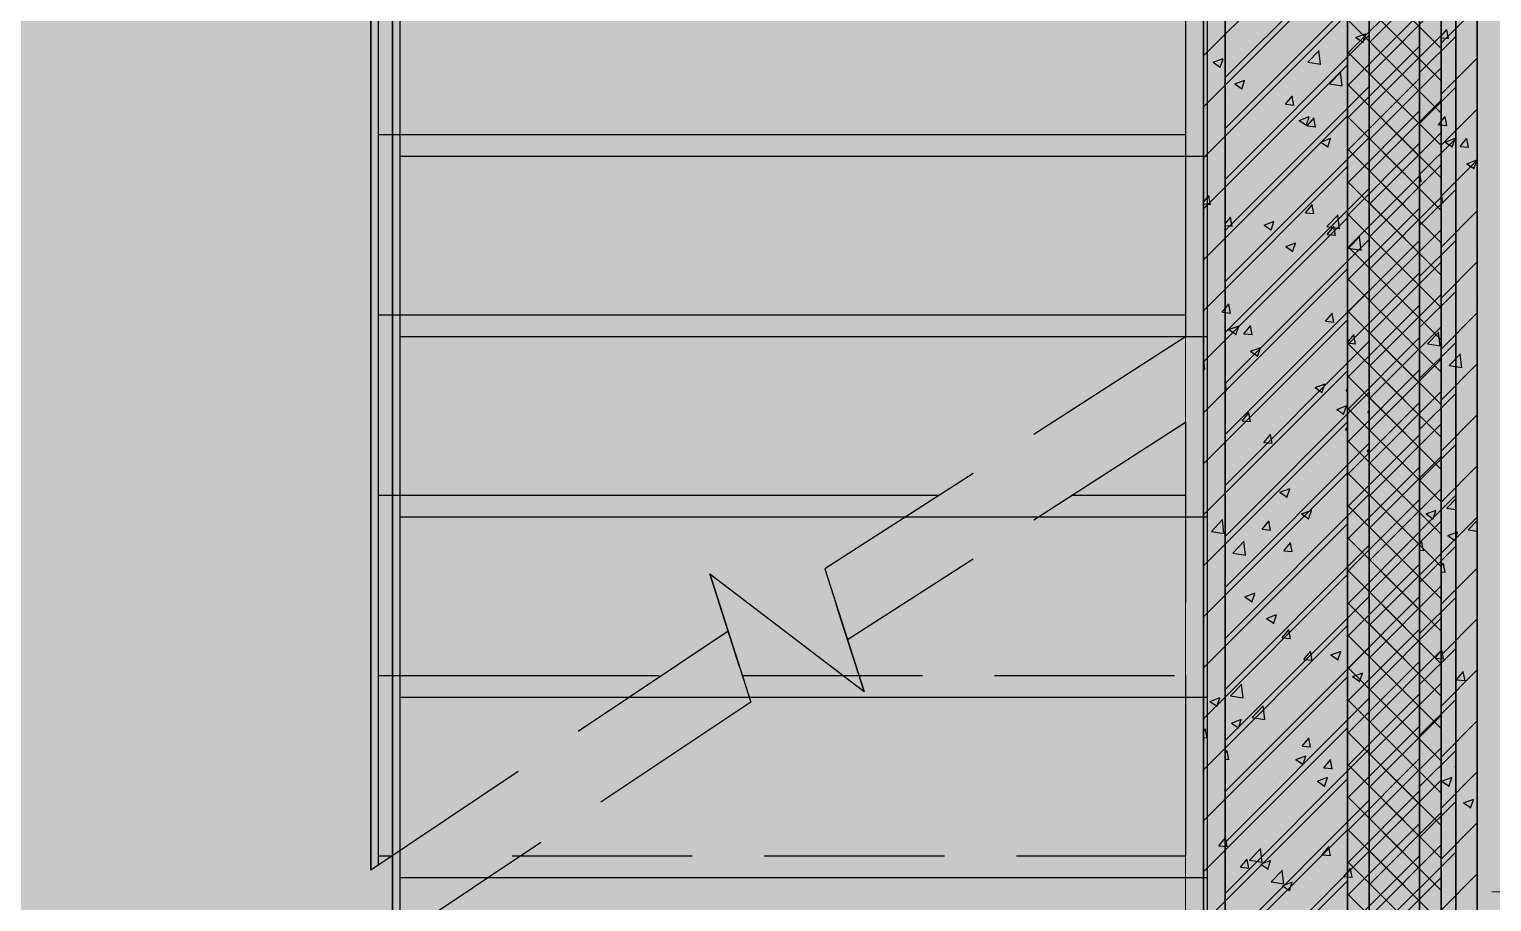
# Model space of a CAD drawing. Header units: inches. Extents: x 143994 to 247866, y 243815 to 272761.
# Drawn here: x 163197 to 165226, y 258902 to 260112 of the extents above; entities that cross this region are included whole.
import ezdxf

# ---------------------------------------------------------------- set-up
doc = ezdxf.new("R2010")
doc.units = ezdxf.units.IN
doc.header["$LTSCALE"] = 1000
doc.header["$MEASUREMENT"] = 0
doc.linetypes.add('DASH', pattern=[0.35, 0.25, -0.1])
doc.layers.get('DEFPOINTS').update_dxf_attribs({"color": 62})
for name, color, linetype in [('0-建筑1F', 127, 'Continuous'), ('0-建筑2F', 127, 'Continuous'), ('PUB_HATCH', 8, 'Continuous'), ('STAIR', 142, 'Continuous')]:
    doc.layers.add(name, color=color, linetype=linetype)
for name, color, linetype, lineweight in [('A-M-Stone', 11, 'Continuous', 15), ('A-Wall', 254, 'Continuous', 35), ('W-保温层', 8, 'Continuous', 13), ('散水线', 8, 'Continuous', 15)]:
    doc.layers.add(name, color=color, linetype=linetype, lineweight=lineweight)

# ---------------------------------------------------------------- blocks, each defined once
blk = doc.blocks.new('144')
at = {"layer": 'A-M-Stone', "color": 127}
blk.add_line((646166.9, -381870.3), (646166.9, -376030.3), dxfattribs=at)
at = {"layer": 'A-Wall', "color": 127}
for p, q in [((646136.9, -381900.3), (646136.9, -376060.3)), ((646086.9, -376110.3), (646086.9, -381950.3)), ((645986.9, -382050.3), (645986.9, -376210.3)), ((645786.9, -376410.3), (645786.9, -382210.3))]:
    blk.add_line(p, q, dxfattribs=at)
at = {"layer": 'PUB_HATCH', "color": 127, "linetype": 'Continuous'}
for p, q in [((645786.9, -380111.3), (645986.9, -379911.3)), ((645786.9, -380182), (645986.9, -379982)), ((645786.9, -380252.7), (645986.9, -380052.7)), ((645837.3, -380083.5), (645837.3, -380083.5)), ((645853.1, -380077.1), (645853.1, -380077.1)), ((645887.4, -380076.9), (645887.4, -380076.9)), ((645965.9, -380077.7), (645965.9, -380077.7)), ((646086.9, -380134.1), (646136.9, -380084.1)), ((645794.5, -380095.5), (645794.5, -380095.5)), ((645901.3, -380100), (645901.3, -380100)), ((645931.8, -380119.8), (645947.4, -380103.6)), ((645949.3, -380122.9), (645947.1, -380103.9)), ((645786.9, -380323.4), (645986.9, -380123.4)), ((645800.4, -380120.1), (645814.4, -380114.7)), ((645800.4, -380120.1), (645810.3, -380126.8)), ((645810, -380127.3), (645814.1, -380115.2)), ((645931.8, -380119.8), (645949.6, -380122.5)), ((645953.3, -380129.6), (645953.3, -380129.6)), ((645850.6, -380143.6), (645850.6, -380143.6)), ((645910.5, -380145.8), (645910.5, -380145.8)), ((645834.8, -380155.8), (645834.8, -380155.8)), ((645893.8, -380165.3), (645893.8, -380165.3)), ((645900.8, -380178.3), (645910.5, -380166.8)), ((645912.5, -380179.9), (645910.2, -380167.3)), ((646086.9, -380204.8), (646136.9, -380154.8)), ((645786.9, -380394.1), (645986.9, -380194.1)), ((645819.3, -380174.8), (645819.3, -380174.8)), ((645900.8, -380178.3), (645912.8, -380179.4)), ((645926.1, -380179.3), (645926.1, -380179.3)), ((646126.4, -380184.7), (646126.4, -380184.7)), ((645848.2, -380210.2), (645848.2, -380210.2)), ((645919.7, -380200.6), (645933.7, -380195.3)), ((645919.7, -380200.6), (645929.7, -380207.4)), ((645929.4, -380207.9), (645933.4, -380195.8)), ((645941.8, -380209.2), (645941.8, -380209.2)), ((645950.9, -380196.1), (645950.9, -380196.1)), ((645984.2, -380208.1), (645984.2, -380208.1)), ((646112.9, -380206.6), (646122.5, -380195.1)), ((646112.9, -380206.6), (646124.9, -380207.7)), ((646124.6, -380208.2), (646122.2, -380195.6)), ((645825.1, -380229.2), (645825.1, -380229.2)), ((645857.9, -380224.7), (645857.9, -380224.7)), ((646086.9, -380275.6), (646136.9, -380225.6)), ((646108.4, -380225.4), (646108.4, -380225.4)), ((646122.4, -380230.7), (646136.4, -380225.3)), ((646122.4, -380230.7), (646132.4, -380237.4)), ((646124.5, -380222.5), (646124.5, -380222.5)), ((646132.1, -380237.9), (646136.1, -380225.8)), ((645786.9, -380464.8), (645986.9, -380264.8)), ((645948.5, -380262.7), (645948.5, -380262.7)), ((646086.9, -380266.3), (646087, -380266.3)), ((646088.9, -380285.7), (646086.9, -380269)), ((646123.8, -380257), (646123.8, -380257)), ((645845.8, -380276.8), (645845.8, -380276.8)), ((645887.1, -380281.5), (645887.1, -380281.5)), ((645931.6, -380287), (645931.6, -380287)), ((645981.7, -380280.4), (645981.7, -380280.4)), ((646086.9, -380285), (646089.2, -380285.3)), ((646136, -380283.1), (646136, -380283.1)), ((645786.9, -380314.1), (645794.8, -380304.7)), ((645796.8, -380317.7), (645794.5, -380305.2)), ((645805.3, -380303.6), (645805.3, -380303.6)), ((645822.5, -380303.9), (645822.5, -380303.9)), ((645901.5, -380299.2), (645901.5, -380299.2)), ((645929.3, -380308.4), (645929.3, -380308.4)), ((646086.9, -380346.3), (646136.9, -380296.3)), ((645786.9, -380316.4), (645797.1, -380317.2)), ((645786.9, -380535.6), (645986.9, -380335.6)), ((645928.6, -380328.8), (645938.2, -380317.3)), ((645928.6, -380328.8), (645940.6, -380329.8)), ((645940.3, -380330.3), (645937.9, -380317.8)), ((645946, -380329.3), (645946, -380329.3)), ((645958.3, -380347.7), (645973.9, -380331.5)), ((645975.8, -380350.8), (645973.6, -380331.8)), ((645843.3, -380343.4), (645843.3, -380343.4)), ((645871.1, -380345.7), (645885.1, -380340.3)), ((645871.1, -380345.7), (645881, -380352.4)), ((645880.7, -380352.9), (645884.8, -380340.8)), ((645958.3, -380347.7), (645976.1, -380350.5)), ((646133.6, -380349.7), (646133.6, -380349.7)), ((645879, -380365.8), (645879, -380365.8)), ((645929.1, -380359.3), (645929.1, -380359.3)), ((646086.9, -380417), (646136.9, -380367)), ((646086.9, -380370.7), (646087.8, -380370.4)), ((646086.9, -380372.5), (646087.5, -380370.9)), ((645847.3, -380383.2), (645847.3, -380383.2)), ((645943.6, -380395.9), (645943.6, -380395.9)), ((645954.1, -380387.7), (645954.1, -380387.7)), ((645786.9, -380606.3), (645986.9, -380406.3)), ((645840.9, -380410), (645840.9, -380410)), ((646094.4, -380404.8), (646094.4, -380404.8)), ((646131.2, -380416.3), (646131.2, -380416.3)), ((645893.2, -380418.5), (645893.2, -380418.5)), ((645952.2, -380428.2), (645952.2, -380428.2)), ((646086.9, -380487.7), (646136.9, -380437.7)), ((646136.4, -380433.8), (646136.4, -380433.8)), ((645812.9, -380466.6), (645822.5, -380455.1)), ((645824.6, -380468.2), (645822.2, -380455.6)), ((645826.4, -380444.7), (645826.4, -380444.7)), ((645876.5, -380438.1), (645876.5, -380438.1)), ((645786.9, -380677), (645986.9, -380477)), ((645812.9, -380466.6), (645824.9, -380467.7)), ((645838.5, -380476.5), (645838.5, -380476.5)), ((645941.2, -380462.5), (645941.2, -380462.5)), ((645941.2, -380462.5), (645941.2, -380462.5)), ((645956.3, -380479.2), (645966, -380467.7)), ((645968, -380480.7), (645965.7, -380468.2)), ((646123.9, -380475.7), (646123.9, -380475.7)), ((645808.4, -380485.4), (645808.4, -380485.4)), ((645822.4, -380490.7), (645836.4, -380485.3)), ((645822.4, -380490.7), (645832.4, -380497.4)), ((645824.5, -380482.5), (645824.5, -380482.5)), ((645832.1, -380497.9), (645836.1, -380485.8)), ((645915.2, -380489.9), (645915.2, -380489.9)), ((645956.3, -380479.2), (645968.3, -380480.2)), ((646097.9, -380510.5), (646113.5, -380494.2)), ((646115.4, -380513.6), (646113.2, -380494.6)), ((646128.7, -380482.8), (646128.7, -380482.8)), ((645823.8, -380517), (645823.8, -380517)), ((645850.6, -380512.3), (645850.6, -380512.3)), ((645899.6, -380507), (645899.6, -380507)), ((645957.3, -380516.8), (645957.3, -380516.8)), ((646086.9, -380558.4), (646136.9, -380508.4)), ((646097.9, -380510.5), (646115.7, -380513.2)), ((645786.9, -380526.3), (645787, -380526.3)), ((645788.9, -380545.7), (645786.9, -380529)), ((645938.7, -380529), (645938.7, -380529)), ((646096.6, -380535.4), (646096.6, -380535.4)), ((645786.9, -380545), (645789.2, -380545.3)), ((645786.9, -380747.7), (645986.9, -380547.7)), ((645836, -380543.1), (645836, -380543.1)), ((645900.9, -380552.5), (645900.9, -380552.5)), ((646115.4, -380545.9), (646115.4, -380545.9)), ((646126.3, -380549.4), (646126.3, -380549.4)), ((645941.8, -380571.2), (645955.8, -380565.9)), ((645941.8, -380571.2), (645951.7, -380577.9)), ((645951.4, -380578.4), (645955.5, -380566.4)), ((645973.3, -380569.3), (645973.3, -380569.3)), ((645984.8, -380575.6), (645986.9, -380573.5)), ((645984.8, -380575.6), (645986.9, -380576)), ((646086.9, -380629.1), (646136.9, -380579.1)), ((645847, -380585.9), (645847, -380585.9)), ((645875.4, -380591.6), (645875.4, -380591.6)), ((645936.3, -380595.6), (645936.3, -380595.6)), ((645982.1, -380596.1), (645982.1, -380596.1)), ((645786.9, -380818.4), (645986.9, -380618.4)), ((645833.6, -380609.7), (645833.6, -380609.7)), ((645840.6, -380617.1), (645850.3, -380605.6)), ((645840.6, -380617.1), (645852.6, -380618.1)), ((645852.3, -380618.6), (645850, -380606.1)), ((646112.9, -380618.2), (646112.9, -380618.2)), ((646123.9, -380616), (646123.9, -380616)), ((645786.9, -380630.7), (645787.8, -380630.4)), ((645786.9, -380632.5), (645787.5, -380630.9)), ((645984.1, -380629.6), (645986.9, -380626.3)), ((645984.1, -380629.6), (645986.9, -380629.9)), ((645920.7, -380648.2), (645920.7, -380648.2)), ((645970.7, -380641.6), (645970.7, -380641.6)), ((646086.9, -380699.8), (646136.9, -380649.8)), ((645794.4, -380664.8), (645794.4, -380664.8)), ((645831.2, -380676.3), (645831.2, -380676.3)), ((645892.7, -380671.8), (645892.7, -380671.8)), ((645933.9, -380662.2), (645933.9, -380662.2)), ((646099.9, -380664.5), (646099.9, -380664.5)), ((645786.9, -380889.1), (645986.9, -380689.1)), ((645836.4, -380693.8), (645836.4, -380693.8)), ((645943.2, -380698.3), (645943.2, -380698.3)), ((646121.4, -380682.6), (646121.4, -380682.6)), ((646136, -380687.1), (646136, -380687.1)), ((645878.6, -380720.6), (645878.6, -380720.6)), ((645893.1, -380716.3), (645907.1, -380710.9)), ((645893.1, -380716.3), (645903.1, -380723)), ((645902.8, -380723.5), (645906.8, -380711.4)), ((645918.1, -380720.5), (645918.1, -380720.5)), ((645940.6, -380715.7), (645940.6, -380715.7)), ((646086.9, -380770.5), (646136.9, -380720.5)), ((645823.9, -380735.7), (645823.9, -380735.7)), ((645868.1, -380727.1), (645868.1, -380727.1)), ((645931.4, -380728.8), (645931.4, -380728.8)), ((645985.4, -380725.1), (645985.4, -380725.1)), ((646095.8, -380746.3), (646109.8, -380740.9)), ((646105.5, -380753.5), (646109.5, -380741.4)), ((646123.4, -380729), (646123.4, -380729)), ((646124.4, -380738.4), (646136.9, -380725.4)), ((646124.4, -380738.4), (646136.9, -380740.3)), ((645786.9, -380959.8), (645986.9, -380759.8)), ((645797.9, -380770.5), (645813.5, -380754.2)), ((645815.4, -380773.6), (645813.2, -380754.6)), ((645828.7, -380742.8), (645828.7, -380742.8)), ((645868.4, -380767.5), (645878, -380756)), ((645880.1, -380769.1), (645877.7, -380756.5)), ((646095.8, -380746.3), (646105.8, -380753)), ((646119, -380749.2), (646119, -380749.2)), ((646124.7, -380743.8), (646124.7, -380743.8)), ((645797.9, -380770.5), (645815.7, -380773.2)), ((645868.4, -380767.5), (645880.4, -380768.6)), ((645796.6, -380795.4), (645796.6, -380795.4)), ((645865.5, -380799.4), (645865.5, -380799.4)), ((645903.4, -380799.9), (645903.4, -380799.9)), ((645929, -380795.3), (645929, -380795.3)), ((645941.3, -380789.4), (645941.3, -380789.4)), ((646086.9, -380788.1), (646090.1, -380784.4)), ((646086.9, -380841.2), (646136.9, -380791.2)), ((646086.9, -380796.4), (646092.4, -380796.9)), ((646092.1, -380797.4), (646089.8, -380784.9)), ((645815.4, -380805.9), (645815.4, -380805.9)), ((645826.3, -380809.4), (645826.3, -380809.4)), ((645900.3, -380805.7), (645900.3, -380805.7)), ((646116.6, -380815.7), (646116.6, -380815.7)), ((645786.9, -381030.5), (645986.9, -380830.5)), ((645844.5, -380861.3), (645858.5, -380855.9)), ((645844.5, -380861.3), (645854.4, -380868)), ((645854.1, -380868.5), (645858.2, -380856.4)), ((645926.6, -380861.9), (645926.6, -380861.9)), ((646086.9, -380912), (646136.9, -380862)), ((645812.9, -380878.2), (645812.9, -380878.2)), ((645823.9, -380876), (645823.9, -380876)), ((645888.6, -380868.3), (645888.6, -380868.3)), ((646114.2, -380882.3), (646114.2, -380882.3)), ((646127.9, -380872.9), (646127.9, -380872.9)), ((645786.9, -381101.2), (645986.9, -380901.2)), ((645864.5, -380902.1), (645864.5, -380902.1)), ((645799.9, -380924.5), (645799.9, -380924.5)), ((645896.1, -380918), (645905.8, -380906.5)), ((645896.1, -380918), (645908.1, -380919)), ((645907.8, -380919.5), (645905.5, -380907)), ((645971.2, -380906.6), (645971.2, -380906.6)), ((646104.5, -380907.2), (646104.5, -380907.2)), ((645821.4, -380942.6), (645821.4, -380942.6)), ((645892.1, -380925.1), (645892.1, -380925.1)), ((645906.6, -380929), (645906.6, -380929)), ((645924.1, -380928.5), (645924.1, -380928.5)), ((645962.3, -380930.5), (645962.3, -380930.5)), ((645963.9, -380941.8), (645977.9, -380936.4)), ((645963.9, -380941.8), (645973.8, -380948.5)), ((645973.5, -380949), (645977.6, -380936.9)), ((646086.9, -380982.7), (646136.9, -380932.7)), ((646108.2, -380946.3), (646117.8, -380934.8)), ((646119.9, -380947.8), (646117.5, -380935.3)), ((645836, -380947.1), (645836, -380947.1)), ((646108.2, -380946.3), (646120.2, -380947.3)), ((646111.7, -380948.9), (646111.7, -380948.9)), ((645786.9, -381172), (645986.9, -380972)), ((645824.4, -380998.4), (645840, -380982.2)), ((645841.9, -381001.5), (645839.7, -380982.5)), ((645940, -380969), (645940, -380969)), ((646102, -380979.5), (646102, -380979.5)), ((646122.8, -380982.2), (646122.8, -380982.2)), ((645795.8, -381006.3), (645809.8, -381000.9)), ((645805.5, -381013.5), (645809.5, -381001.4)), ((645823.4, -380989), (645823.4, -380989)), ((645824.4, -380998.4), (645842.2, -381001.2)), ((645824.7, -381003.8), (645824.7, -381003.8)), ((645921.7, -380995.1), (645921.7, -380995.1)), ((645959.8, -381002.8), (645959.8, -381002.8)), ((646086.9, -381053.4), (646136.9, -381003.4)), ((645795.8, -381006.3), (645805.8, -381013)), ((645819, -381009.2), (645819, -381009.2)), ((645909.7, -381009.4), (645909.7, -381009.4)), ((645931.4, -381008.3), (645931.4, -381008.3)), ((646109.3, -381015.5), (646109.3, -381015.5)), ((645786.9, -381242.7), (645986.9, -381042.7)), ((645786.9, -381048.1), (645790.1, -381044.4)), ((645792.1, -381057.4), (645789.8, -381044.9)), ((645786.9, -381056.4), (645792.4, -381056.9)), ((645899.7, -381059), (645899.7, -381059)), ((645919.3, -381061.7), (645919.3, -381061.7)), ((645923.9, -381068.4), (645933.5, -381056.9)), ((645935.6, -381069.9), (645933.2, -381057.4)), ((646113.7, -381054.4), (646113.7, -381054.4)), ((646125.1, -381048.4), (646125.1, -381048.4)), ((645816.6, -381075.7), (645816.6, -381075.7)), ((645907.2, -381081.7), (645907.2, -381081.7)), ((645915.2, -381086.8), (645929.2, -381081.5)), ((645915.2, -381086.8), (645925.1, -381093.6)), ((645923.9, -381068.4), (645935.9, -381069.4)), ((645924.8, -381094.1), (645928.9, -381082)), ((645982.9, -381071.7), (645982.9, -381071.7)), ((646086.9, -381124.1), (646136.9, -381074.1)), ((646106.9, -381082.1), (646106.9, -381082.1)), ((645857.1, -381088.3), (645857.1, -381088.3)), ((646135.9, -381096.7), (646136.9, -381095.6)), ((646135.9, -381096.7), (646136.9, -381096.8)), ((645786.9, -381313.4), (645986.9, -381113.4)), ((645892.5, -381110.5), (645892.5, -381110.5)), ((646117.9, -381116.9), (646131.9, -381111.5)), ((646117.9, -381116.9), (646127.8, -381123.6)), ((646127.5, -381124.1), (646131.6, -381112)), ((645814.2, -381142.3), (645814.2, -381142.3)), ((645827.9, -381132.9), (645827.9, -381132.9)), ((645916.8, -381128.2), (645916.8, -381128.2)), ((645934.7, -381137.4), (645934.7, -381137.4)), ((646086.9, -381194.8), (646136.9, -381144.8)), ((645804.5, -381167.2), (645804.5, -381167.2)), ((645854.6, -381160.6), (645854.6, -381160.6)), ((645930.3, -381150.6), (645930.3, -381150.6)), ((646104.4, -381148.6), (646104.4, -381148.6)), ((645786.9, -381384.1), (645986.9, -381184.1)), ((645891.5, -381178.3), (645891.5, -381178.3)), ((645808.2, -381206.3), (645817.8, -381194.8)), ((645808.2, -381206.3), (645820.2, -381207.3)), ((645819.9, -381207.8), (645817.5, -381195.3)), ((645914.4, -381194.8), (645914.4, -381194.8)), ((645951.6, -381218.8), (645961.3, -381207.3)), ((645963.3, -381220.4), (645961, -381207.8)), ((645811.7, -381208.9), (645811.7, -381208.9)), ((645850.9, -381226.3), (645866.5, -381210.1)), ((645850.9, -381226.3), (645868.7, -381229.1)), ((645852.7, -381212.2), (645852.7, -381212.2)), ((645868.4, -381229.4), (645866.2, -381210.5)), ((645866.5, -381231.9), (645880.5, -381226.5)), ((645876.2, -381239.1), (645880.2, -381227)), ((645939.4, -381222.2), (645939.4, -381222.2)), ((645951.6, -381218.8), (645963.6, -381219.9)), ((645959.5, -381216.7), (645959.5, -381216.7)), ((646086.9, -381265.5), (646136.9, -381215.5)), ((646102, -381215.2), (646102, -381215.2)), ((645802, -381239.5), (645802, -381239.5)), ((645822.8, -381242.2), (645822.8, -381242.2)), ((645866.5, -381231.9), (645876.5, -381238.6)), ((645877.7, -381229.5), (645877.7, -381229.5)), ((646122.2, -381235.5), (646122.2, -381235.5)), ((645786.9, -381454.8), (645986.9, -381254.8)), ((645912, -381261.4), (645912, -381261.4)), ((646093.6, -381268.4), (646093.6, -381268.4)), ((645809.3, -381275.5), (645809.3, -381275.5)), ((646099.6, -381281.8), (646099.6, -381281.8))]:
    blk.add_line(p, q, dxfattribs=at)
at = {"layer": 'STAIR', "color": 127}
for p, q in [((644631.9, -378970.3), (644631.9, -381240.1)), ((644631.9, -381240.1), (644631.9, -378970.3)), ((644631.9, -381240.1), (644631.9, -378970.3)), ((644641.9, -378970.3), (644641.9, -381233.7)), ((645761.9, -378970.3), (645761.9, -380500.8)), ((645761.9, -378970.3), (645761.9, -380500.8)), ((644641.9, -380220.3), (645761.9, -380220.3)), ((644641.9, -380470.3), (645761.9, -380470.3)), ((644641.9, -380720.3), (645420.6, -380720.3)), ((645605.5, -380720.3), (645761.9, -380720.3)), ((645143.1, -380958.1), (645102, -380829.5)), ((645102, -380829.5), (645316.1, -380992.3)), ((645316.1, -380992.3), (645277.5, -380871.7)), ((644641.9, -380970.3), (645031.7, -380970.3)), ((644641.9, -381220.3), (644662.8, -381220.3))]:
    blk.add_line(p, q, dxfattribs=at)
at = {"layer": 'STAIR', "color": 127, "linetype": 'DASH'}
for p, q in [((645761.9, -380500.8), (645261.7, -380822.4)), ((645761.9, -380619.7), (645293.3, -380921)), ((645761.9, -380619.7), (645761.9, -382720.3)), ((645761.9, -380619.7), (645761.9, -382720.3)), ((645261.7, -380822.4), (645316.1, -380992.3)), ((645102, -380829.5), (645158.9, -381007.4)), ((645127.4, -380908.8), (644631.9, -381240.1)), ((645147, -380970.3), (645761.9, -380970.3)), ((645158.9, -381007.4), (644631.9, -381359)), ((644827.7, -381220.3), (645761.9, -381220.3))]:
    blk.add_line(p, q, dxfattribs=at)
at = {"layer": 'W-保温层', "color": 127}
blk.add_line((645761.9, -387950.3), (645761.9, -376410.3), dxfattribs=at)
at = {"layer": 'W-保温层', "color": 127, "linetype": 'Continuous'}
for p, q in [((645986.9, -380107.9), (646086.9, -380007.9)), ((646086.9, -380115.8), (645986.9, -380015.8)), ((645986.9, -380152.8), (646086.9, -380052.8)), ((646086.9, -380160.7), (645986.9, -380060.7)), ((645986.9, -380197.7), (646086.9, -380097.7)), ((646086.9, -380205.6), (645986.9, -380105.6)), ((645986.9, -380242.6), (646086.9, -380142.6)), ((646086.9, -380250.5), (645986.9, -380150.5)), ((645986.9, -380287.5), (646086.9, -380187.5)), ((646086.9, -380295.4), (645986.9, -380195.4)), ((645986.9, -380332.4), (646086.9, -380232.4)), ((646086.9, -380340.3), (645986.9, -380240.3)), ((645986.9, -380377.3), (646086.9, -380277.3)), ((646086.9, -380385.2), (645986.9, -380285.2)), ((645986.9, -380422.2), (646086.9, -380322.2)), ((646086.9, -380430.1), (645986.9, -380330.1)), ((645986.9, -380467.1), (646086.9, -380367.1)), ((646086.9, -380475), (645986.9, -380375)), ((645986.9, -380512), (646086.9, -380412)), ((646086.9, -380519.9), (645986.9, -380419.9)), ((645986.9, -380556.9), (646086.9, -380456.9)), ((646086.9, -380564.8), (645986.9, -380464.8)), ((645986.9, -380601.8), (646086.9, -380501.8)), ((646086.9, -380609.7), (645986.9, -380509.7)), ((645986.9, -380646.7), (646086.9, -380546.7)), ((646086.9, -380654.6), (645986.9, -380554.6)), ((645986.9, -380691.6), (646086.9, -380591.6)), ((646086.9, -380699.5), (645986.9, -380599.5)), ((645986.9, -380736.5), (646086.9, -380636.5)), ((646086.9, -380744.4), (645986.9, -380644.4)), ((645986.9, -380781.4), (646086.9, -380681.4)), ((646086.9, -380789.3), (645986.9, -380689.3)), ((645986.9, -380826.3), (646086.9, -380726.3)), ((646086.9, -380834.2), (645986.9, -380734.2)), ((645986.9, -380871.2), (646086.9, -380771.2)), ((646086.9, -380879.1), (645986.9, -380779.1)), ((645986.9, -380916.1), (646086.9, -380816.1)), ((646086.9, -380924), (645986.9, -380824)), ((645986.9, -380961), (646086.9, -380861)), ((646086.9, -380968.9), (645986.9, -380868.9)), ((645986.9, -381005.9), (646086.9, -380905.9)), ((646086.9, -381013.8), (645986.9, -380913.8)), ((645986.9, -381050.8), (646086.9, -380950.8)), ((646086.9, -381058.7), (645986.9, -380958.7)), ((645986.9, -381095.7), (646086.9, -380995.7)), ((646086.9, -381103.6), (645986.9, -381003.6)), ((645986.9, -381140.6), (646086.9, -381040.6)), ((646086.9, -381148.5), (645986.9, -381048.5)), ((645986.9, -381185.5), (646086.9, -381085.5)), ((646086.9, -381193.4), (645986.9, -381093.4)), ((645986.9, -381230.4), (646086.9, -381130.4)), ((646086.9, -381238.3), (645986.9, -381138.3)), ((645986.9, -381275.3), (646086.9, -381175.3)), ((646086.9, -381283.2), (645986.9, -381183.2)), ((645986.9, -381320.2), (646086.9, -381220.2)), ((646086.9, -381328.1), (645986.9, -381228.1)), ((645986.9, -381365.1), (646086.9, -381265.1)), ((646086.9, -381373), (645986.9, -381273))]:
    blk.add_line(p, q, dxfattribs=at)
at = {"layer": '散水线', "color": 127, "linetype": 'DASH'}
blk.add_line((647136.9, -381270.3), (646166.9, -381270.3), dxfattribs=at)
blk = doc.blocks.new('1442323')
at = {"layer": 'A-Wall', "color": 127}
for p, q in [((688186.9, -383939.3), (688186.9, -376149.3)), ((688136.9, -376199.3), (688136.9, -383989.3)), ((688036.9, -384089.3), (688036.9, -376299.3)), ((687836.9, -376499.3), (687836.9, -384249.3))]:
    blk.add_line(p, q, dxfattribs=at)
at = {"layer": 'PUB_HATCH', "color": 127, "linetype": 'Continuous'}
for p, q in [((687836.9, -380200.3), (688036.9, -380000.3)), ((687836.9, -380271), (688036.9, -380071)), ((688136.9, -380152.5), (688186.9, -380102.5)), ((687836.9, -380341.7), (688036.9, -380141.7)), ((687952.1, -380135), (687952.1, -380135)), ((688005.8, -380152), (688005.8, -380152)), ((688018.4, -380144.6), (688032.4, -380139.3)), ((688018.4, -380144.6), (688028.4, -380151.4)), ((688028.1, -380151.9), (688032.1, -380139.8)), ((688136.9, -380143.1), (688144.8, -380133.7)), ((688136.9, -380145.4), (688147.1, -380146.3)), ((688146.8, -380146.8), (688144.5, -380134.2)), ((687887.3, -380172.5), (687887.3, -380172.5)), ((687903.1, -380166.1), (687903.1, -380166.1)), ((687909.1, -380162.2), (687909.1, -380162.2)), ((687937.4, -380165.9), (687937.4, -380165.9)), ((688013.2, -380156), (688013.2, -380156)), ((688015.9, -380166.7), (688015.9, -380166.7)), ((688136.9, -380223.2), (688186.9, -380173.2)), ((687844.5, -380184.5), (687844.5, -380184.5)), ((687951.3, -380189), (687951.3, -380189)), ((687981.8, -380208.8), (687997.4, -380192.6)), ((687999.3, -380211.9), (687997.1, -380192.9)), ((687836.9, -380412.5), (688036.9, -380212.5)), ((687850.4, -380209.2), (687864.4, -380203.8)), ((687850.4, -380209.2), (687860.3, -380215.9)), ((687860, -380216.4), (687864.1, -380204.3)), ((687981.8, -380208.8), (687999.6, -380211.6)), ((687900.6, -380232.7), (687900.6, -380232.7)), ((687960.5, -380234.9), (687960.5, -380234.9)), ((688003.3, -380218.6), (688003.3, -380218.6)), ((687884.8, -380244.8), (687884.8, -380244.8)), ((687943.8, -380254.3), (687943.8, -380254.3)), ((688136.9, -380293.9), (688186.9, -380243.9)), ((687869.3, -380263.8), (687869.3, -380263.8)), ((687950.8, -380267.3), (687960.5, -380255.9)), ((687950.8, -380267.3), (687962.8, -380268.4)), ((687962.5, -380268.9), (687960.2, -380256.4)), ((687976.1, -380268.4), (687976.1, -380268.4)), ((688176.4, -380273.8), (688176.4, -380273.8)), ((687836.9, -380483.2), (688036.9, -380283.2)), ((687969.7, -380289.7), (687983.7, -380284.3)), ((687969.7, -380289.7), (687979.7, -380296.4)), ((687979.4, -380296.9), (687983.4, -380284.8)), ((688000.9, -380285.2), (688000.9, -380285.2)), ((688162.9, -380295.7), (688172.5, -380284.2)), ((688162.9, -380295.7), (688174.9, -380296.7)), ((688174.6, -380297.2), (688172.2, -380284.7)), ((687898.2, -380299.2), (687898.2, -380299.2)), ((687907.9, -380313.7), (687907.9, -380313.7)), ((687991.8, -380298.2), (687991.8, -380298.2)), ((688034.2, -380297.1), (688034.2, -380297.1)), ((688136.9, -380364.6), (688186.9, -380314.6)), ((688158.4, -380314.4), (688158.4, -380314.4)), ((688172.4, -380319.7), (688186.4, -380314.4)), ((688174.5, -380311.5), (688174.5, -380311.5)), ((688182.1, -380326.9), (688186.1, -380314.9)), ((687875.1, -380318.2), (687875.1, -380318.2)), ((688172.4, -380319.7), (688182.4, -380326.4)), ((687836.9, -380553.9), (688036.9, -380353.9)), ((687998.5, -380351.7), (687998.5, -380351.7)), ((688136.9, -380355.4), (688137, -380355.3)), ((688173.8, -380346), (688173.8, -380346)), ((687895.8, -380365.8), (687895.8, -380365.8)), ((687937.1, -380370.6), (687937.1, -380370.6)), ((687981.6, -380376), (687981.6, -380376)), ((688031.7, -380369.4), (688031.7, -380369.4)), ((688138.9, -380374.7), (688136.9, -380358)), ((688136.9, -380374), (688139.2, -380374.3)), ((688186, -380372.1), (688186, -380372.1)), ((687836.9, -380403.1), (687844.8, -380393.7)), ((687846.8, -380406.8), (687844.5, -380394.2)), ((687855.3, -380392.6), (687855.3, -380392.6)), ((687872.5, -380392.9), (687872.5, -380392.9)), ((687951.5, -380388.2), (687951.5, -380388.2)), ((688136.9, -380435.3), (688186.9, -380385.3)), ((687836.9, -380405.4), (687847.1, -380406.3)), ((687978.6, -380417.8), (687988.2, -380406.3)), ((687979.3, -380397.4), (687979.3, -380397.4)), ((687990.3, -380419.3), (687987.9, -380406.8)), ((687836.9, -380624.6), (688036.9, -380424.6)), ((687893.3, -380432.4), (687893.3, -380432.4)), ((687921.1, -380434.7), (687935.1, -380429.3)), ((687921.1, -380434.7), (687931, -380441.4)), ((687930.7, -380441.9), (687934.8, -380429.8)), ((687978.6, -380417.8), (687990.6, -380418.8)), ((687996, -380418.3), (687996, -380418.3)), ((688008.3, -380436.7), (688023.9, -380420.5)), ((688008.3, -380436.7), (688026.1, -380439.5)), ((688025.8, -380439.9), (688023.6, -380420.9)), ((687929, -380454.9), (687929, -380454.9)), ((687979.1, -380448.3), (687979.1, -380448.3)), ((688136.9, -380506), (688186.9, -380456)), ((688183.6, -380438.7), (688183.6, -380438.7)), ((687897.3, -380472.2), (687897.3, -380472.2)), ((688004.1, -380476.7), (688004.1, -380476.7)), ((688136.9, -380459.7), (688137.8, -380459.4)), ((688136.9, -380461.5), (688137.5, -380459.9)), ((687836.9, -380695.3), (688036.9, -380495.3)), ((687993.6, -380484.9), (687993.6, -380484.9)), ((688144.4, -380493.8), (688144.4, -380493.8)), ((687890.9, -380499), (687890.9, -380499)), ((687943.2, -380507.6), (687943.2, -380507.6)), ((688002.2, -380517.2), (688002.2, -380517.2)), ((688181.2, -380505.3), (688181.2, -380505.3)), ((687876.4, -380533.8), (687876.4, -380533.8)), ((687926.5, -380527.2), (687926.5, -380527.2)), ((688136.9, -380576.7), (688186.9, -380526.7)), ((688186.4, -380522.8), (688186.4, -380522.8)), ((687862.9, -380555.7), (687872.5, -380544.2)), ((687862.9, -380555.7), (687874.9, -380556.7)), ((687874.6, -380557.2), (687872.2, -380544.7)), ((687991.2, -380551.5), (687991.2, -380551.5)), ((687991.2, -380551.5), (687991.2, -380551.5)), ((688006.3, -380568.2), (688016, -380556.7)), ((688018, -380569.8), (688015.7, -380557.2)), ((687836.9, -380766), (688036.9, -380566)), ((687858.4, -380574.4), (687858.4, -380574.4)), ((687872.4, -380579.7), (687886.4, -380574.4)), ((687872.4, -380579.7), (687882.4, -380586.4)), ((687874.5, -380571.5), (687874.5, -380571.5)), ((687882.1, -380586.9), (687886.1, -380574.9)), ((687888.5, -380565.6), (687888.5, -380565.6)), ((687965.2, -380578.9), (687965.2, -380578.9)), ((688006.3, -380568.2), (688018.3, -380569.3)), ((688173.9, -380564.8), (688173.9, -380564.8)), ((688178.7, -380571.9), (688178.7, -380571.9)), ((687949.6, -380596.1), (687949.6, -380596.1)), ((688136.9, -380647.4), (688186.9, -380597.4)), ((688147.9, -380599.5), (688163.5, -380583.3)), ((688147.9, -380599.5), (688165.7, -380602.3)), ((688165.4, -380602.6), (688163.2, -380583.6)), ((687836.9, -380615.4), (687837, -380615.3)), ((687838.9, -380634.7), (687836.9, -380618)), ((687873.8, -380606), (687873.8, -380606)), ((687900.6, -380601.3), (687900.6, -380601.3)), ((687988.7, -380618.1), (687988.7, -380618.1)), ((688007.3, -380605.8), (688007.3, -380605.8)), ((687836.9, -380634), (687839.2, -380634.3)), ((687836.9, -380836.7), (688036.9, -380636.7)), ((687886, -380632.1), (687886, -380632.1)), ((688146.6, -380624.4), (688146.6, -380624.4)), ((688165.4, -380635), (688165.4, -380635)), ((688176.3, -380638.5), (688176.3, -380638.5)), ((687950.9, -380641.5), (687950.9, -380641.5)), ((687991.8, -380660.3), (688005.8, -380654.9)), ((687991.8, -380660.3), (688001.7, -380667)), ((688001.4, -380667.5), (688005.5, -380655.4)), ((688023.3, -380658.3), (688023.3, -380658.3)), ((687897, -380675), (687897, -380675)), ((687925.4, -380680.6), (687925.4, -380680.6)), ((688034.8, -380664.7), (688036.9, -380662.5)), ((688034.8, -380664.7), (688036.9, -380665)), ((688136.9, -380718.1), (688186.9, -380668.1)), ((687883.6, -380698.7), (687883.6, -380698.7)), ((687890.6, -380706.1), (687900.3, -380694.6)), ((687902.3, -380707.7), (687900, -380695.1)), ((687986.3, -380684.6), (687986.3, -380684.6)), ((688032.1, -380685.1), (688032.1, -380685.1)), ((687836.9, -380907.4), (688036.9, -380707.4)), ((687836.9, -380719.7), (687837.8, -380719.4)), ((687836.9, -380721.5), (687837.5, -380719.9)), ((687890.6, -380706.1), (687902.6, -380707.2)), ((688034.1, -380718.7), (688036.9, -380715.3)), ((688034.1, -380718.7), (688036.9, -380718.9)), ((688162.9, -380707.3), (688162.9, -380707.3)), ((688173.9, -380705), (688173.9, -380705)), ((687970.7, -380737.2), (687970.7, -380737.2)), ((688020.7, -380730.6), (688020.7, -380730.6)), ((688136.9, -380788.8), (688186.9, -380738.8)), ((687844.4, -380753.8), (687844.4, -380753.8)), ((687942.7, -380760.8), (687942.7, -380760.8)), ((687983.9, -380751.2), (687983.9, -380751.2)), ((688149.9, -380753.5), (688149.9, -380753.5)), ((687836.9, -380978.1), (688036.9, -380778.1)), ((687881.2, -380765.3), (687881.2, -380765.3)), ((688171.4, -380771.6), (688171.4, -380771.6)), ((688186, -380776.2), (688186, -380776.2)), ((687886.4, -380782.8), (687886.4, -380782.8)), ((687943.1, -380805.3), (687957.1, -380799.9)), ((687952.8, -380812.5), (687956.8, -380800.4)), ((687993.2, -380787.3), (687993.2, -380787.3)), ((687918.1, -380816.1), (687918.1, -380816.1)), ((687928.6, -380809.7), (687928.6, -380809.7)), ((687943.1, -380805.3), (687953.1, -380812)), ((687968.1, -380809.5), (687968.1, -380809.5)), ((687981.4, -380817.8), (687981.4, -380817.8)), ((687990.6, -380804.7), (687990.6, -380804.7)), ((688035.4, -380814.2), (688035.4, -380814.2)), ((688136.9, -380859.6), (688186.9, -380809.6)), ((688173.4, -380818), (688173.4, -380818)), ((688174.4, -380827.4), (688186.9, -380814.4)), ((687847.9, -380859.5), (687863.5, -380843.3)), ((687873.9, -380824.8), (687873.9, -380824.8)), ((687878.7, -380831.9), (687878.7, -380831.9)), ((688145.8, -380835.3), (688159.8, -380830)), ((688145.8, -380835.3), (688155.8, -380842.1)), ((688155.5, -380842.6), (688159.5, -380830.5)), ((688169, -380838.2), (688169, -380838.2)), ((688174.4, -380827.4), (688186.9, -380829.4)), ((688174.7, -380832.8), (688174.7, -380832.8)), ((687836.9, -381048.8), (688036.9, -380848.8)), ((687847.9, -380859.5), (687865.7, -380862.3)), ((687865.4, -380862.6), (687863.2, -380843.6)), ((687918.4, -380856.5), (687928, -380845.1)), ((687918.4, -380856.5), (687930.4, -380857.6)), ((687930.1, -380858.1), (687927.7, -380845.6)), ((687991.3, -380878.4), (687991.3, -380878.4)), ((688136.9, -380877.2), (688140.1, -380873.4)), ((688136.9, -380930.3), (688186.9, -380880.3)), ((688142.1, -380886.4), (688139.8, -380873.9)), ((687846.6, -380884.4), (687846.6, -380884.4)), ((687865.4, -380895), (687865.4, -380895)), ((687876.3, -380898.5), (687876.3, -380898.5)), ((687915.5, -380888.4), (687915.5, -380888.4)), ((687950.3, -380894.8), (687950.3, -380894.8)), ((687953.4, -380889), (687953.4, -380889)), ((687979, -380884.4), (687979, -380884.4)), ((688136.9, -380885.4), (688142.4, -380885.9)), ((687836.9, -381119.6), (688036.9, -380919.6)), ((688166.6, -380904.8), (688166.6, -380904.8)), ((687894.5, -380950.3), (687908.5, -380944.9)), ((687873.9, -380965), (687873.9, -380965)), ((687894.5, -380950.3), (687904.4, -380957)), ((687904.1, -380957.5), (687908.2, -380945.4)), ((687938.6, -380957.3), (687938.6, -380957.3)), ((687976.6, -380951), (687976.6, -380951)), ((688136.9, -381001), (688186.9, -380951)), ((688177.9, -380961.9), (688177.9, -380961.9)), ((687862.9, -380967.3), (687862.9, -380967.3)), ((688164.2, -380971.4), (688164.2, -380971.4)), ((687836.9, -381190.3), (688036.9, -380990.3)), ((687914.5, -380991.2), (687914.5, -380991.2)), ((687946.1, -381007), (687955.8, -380995.5)), ((687957.8, -381008.5), (687955.5, -380996)), ((688021.2, -380995.7), (688021.2, -380995.7)), ((688154.5, -380996.2), (688154.5, -380996.2)), ((687849.9, -381013.5), (687849.9, -381013.5)), ((687942.1, -381014.1), (687942.1, -381014.1)), ((687946.1, -381007), (687958.1, -381008)), ((687956.6, -381018), (687956.6, -381018)), ((687974.1, -381017.5), (687974.1, -381017.5)), ((688012.3, -381019.5), (688012.3, -381019.5)), ((688013.9, -381030.8), (688027.9, -381025.5)), ((688023.5, -381038.1), (688027.6, -381026)), ((688136.9, -381071.7), (688186.9, -381021.7)), ((688158.2, -381035.3), (688167.8, -381023.8)), ((688169.9, -381036.9), (688167.5, -381024.3)), ((687871.4, -381031.6), (687871.4, -381031.6)), ((687886, -381036.2), (687886, -381036.2)), ((688013.9, -381030.8), (688023.8, -381037.6)), ((688158.2, -381035.3), (688170.2, -381036.4)), ((688161.7, -381037.9), (688161.7, -381037.9)), ((687836.9, -381261), (688036.9, -381061)), ((687990, -381058), (687990, -381058)), ((687873.4, -381078), (687873.4, -381078)), ((687874.4, -381087.4), (687890, -381071.2)), ((687891.9, -381090.5), (687889.7, -381071.6)), ((687971.7, -381084.1), (687971.7, -381084.1)), ((688152, -381068.5), (688152, -381068.5)), ((688172.8, -381071.3), (688172.8, -381071.3)), ((687845.8, -381095.3), (687859.8, -381090)), ((687845.8, -381095.3), (687855.8, -381102.1)), ((687855.5, -381102.6), (687859.5, -381090.5)), ((687869, -381098.2), (687869, -381098.2)), ((687874.4, -381087.4), (687892.2, -381090.2)), ((687874.7, -381092.8), (687874.7, -381092.8)), ((687959.7, -381098.4), (687959.7, -381098.4)), ((687981.4, -381097.3), (687981.4, -381097.3)), ((688009.8, -381091.8), (688009.8, -381091.8)), ((688136.9, -381142.4), (688186.9, -381092.4)), ((688159.3, -381104.5), (688159.3, -381104.5)), ((687836.9, -381331.7), (688036.9, -381131.7)), ((687836.9, -381137.2), (687840.1, -381133.4)), ((687836.9, -381145.4), (687842.4, -381145.9)), ((687842.1, -381146.4), (687839.8, -381133.9)), ((687973.9, -381157.4), (687983.5, -381145.9)), ((687985.6, -381159), (687983.2, -381146.4)), ((688163.7, -381143.4), (688163.7, -381143.4)), ((688175.1, -381137.4), (688175.1, -381137.4)), ((687866.6, -381164.8), (687866.6, -381164.8)), ((687949.7, -381148), (687949.7, -381148)), ((687969.3, -381150.7), (687969.3, -381150.7)), ((687973.9, -381157.4), (687985.9, -381158.5)), ((688032.9, -381160.7), (688032.9, -381160.7)), ((688136.9, -381213.1), (688186.9, -381163.1)), ((687907.1, -381177.3), (687907.1, -381177.3)), ((687957.2, -381170.7), (687957.2, -381170.7)), ((687965.2, -381175.9), (687979.2, -381170.5)), ((687965.2, -381175.9), (687975.1, -381182.6)), ((687974.8, -381183.1), (687978.9, -381171)), ((688156.9, -381171.1), (688156.9, -381171.1)), ((688185.9, -381185.7), (688186.9, -381184.6)), ((688185.9, -381185.7), (688186.9, -381185.8)), ((687836.9, -381402.4), (688036.9, -381202.4)), ((687942.5, -381199.5), (687942.5, -381199.5)), ((688167.9, -381205.9), (688181.9, -381200.6)), ((688167.9, -381205.9), (688177.8, -381212.6)), ((688177.5, -381213.1), (688181.6, -381201.1)), ((687877.9, -381221.9), (687877.9, -381221.9)), ((687966.8, -381217.3), (687966.8, -381217.3)), ((687984.7, -381226.4), (687984.7, -381226.4)), ((687864.2, -381231.4), (687864.2, -381231.4)), ((687980.3, -381239.6), (687980.3, -381239.6)), ((688136.9, -381283.8), (688186.9, -381233.8)), ((688154.4, -381237.7), (688154.4, -381237.7)), ((687854.5, -381256.2), (687854.5, -381256.2)), ((687904.6, -381249.6), (687904.6, -381249.6)), ((687941.5, -381267.3), (687941.5, -381267.3)), ((687836.9, -381473.1), (688036.9, -381273.1)), ((687858.2, -381295.3), (687867.8, -381283.8)), ((687869.9, -381296.9), (687867.5, -381284.3)), ((687964.4, -381283.8), (687964.4, -381283.8)), ((687858.2, -381295.3), (687870.2, -381296.4)), ((687861.7, -381297.9), (687861.7, -381297.9)), ((687900.9, -381315.4), (687916.5, -381299.1)), ((687902.7, -381301.2), (687902.7, -381301.2)), ((687918.4, -381318.5), (687916.2, -381299.5)), ((688001.6, -381307.9), (688011.3, -381296.4)), ((688001.6, -381307.9), (688013.6, -381308.9)), ((688009.5, -381305.7), (688009.5, -381305.7)), ((688013.3, -381309.4), (688011, -381296.9)), ((688136.9, -381354.5), (688186.9, -381304.5)), ((688152, -381304.2), (688152, -381304.2)), ((687852, -381328.5), (687852, -381328.5)), ((687900.9, -381315.4), (687918.7, -381318.1)), ((687916.5, -381320.9), (687930.5, -381315.5)), ((687916.5, -381320.9), (687926.5, -381327.6)), ((687926.2, -381328.1), (687930.2, -381316)), ((687927.7, -381318.5), (687927.7, -381318.5)), ((687989.4, -381311.3), (687989.4, -381311.3)), ((688172.2, -381324.5), (688172.2, -381324.5)), ((687872.8, -381331.3), (687872.8, -381331.3))]:
    blk.add_line(p, q, dxfattribs=at)
at = {"layer": 'STAIR', "color": 127}
for p, q in [((686681.9, -379059.3), (686681.9, -382809.3)), ((686681.9, -382809.3), (686681.9, -379059.3)), ((686681.9, -382809.3), (686681.9, -379059.3)), ((686691.9, -379059.3), (686691.9, -382809.3)), ((687811.9, -379059.3), (687811.9, -382809.3)), ((687811.9, -379059.3), (687811.9, -382809.3)), ((686691.9, -380309.3), (687811.9, -380309.3)), ((686691.9, -380559.3), (687811.9, -380559.3)), ((686691.9, -380809.3), (687811.9, -380809.3)), ((686691.9, -381059.3), (687811.9, -381059.3)), ((686691.9, -381309.3), (687811.9, -381309.3))]:
    blk.add_line(p, q, dxfattribs=at)
at = {"layer": 'W-保温层', "color": 127}
blk.add_line((687811.9, -388039.3), (687811.9, -376499.3), dxfattribs=at)
at = {"layer": 'W-保温层', "color": 127, "linetype": 'Continuous'}
for p, q in [((688036.9, -380152), (688136.9, -380052)), ((688136.9, -380159.9), (688036.9, -380059.9)), ((688036.9, -380196.9), (688136.9, -380096.9)), ((688136.9, -380204.8), (688036.9, -380104.8)), ((688036.9, -380241.8), (688136.9, -380141.8)), ((688136.9, -380249.7), (688036.9, -380149.7)), ((688036.9, -380286.7), (688136.9, -380186.7)), ((688136.9, -380294.6), (688036.9, -380194.6)), ((688036.9, -380331.6), (688136.9, -380231.6)), ((688136.9, -380339.5), (688036.9, -380239.5)), ((688036.9, -380376.5), (688136.9, -380276.5)), ((688136.9, -380384.4), (688036.9, -380284.4)), ((688036.9, -380421.4), (688136.9, -380321.4)), ((688136.9, -380429.3), (688036.9, -380329.3)), ((688036.9, -380466.3), (688136.9, -380366.3)), ((688136.9, -380474.2), (688036.9, -380374.2)), ((688036.9, -380511.2), (688136.9, -380411.2)), ((688136.9, -380519.1), (688036.9, -380419.1)), ((688036.9, -380556.1), (688136.9, -380456.1)), ((688136.9, -380564), (688036.9, -380464)), ((688036.9, -380601), (688136.9, -380501)), ((688136.9, -380608.9), (688036.9, -380508.9)), ((688036.9, -380645.9), (688136.9, -380545.9)), ((688136.9, -380653.8), (688036.9, -380553.8)), ((688036.9, -380690.8), (688136.9, -380590.8)), ((688136.9, -380698.7), (688036.9, -380598.7)), ((688036.9, -380735.7), (688136.9, -380635.7)), ((688136.9, -380743.6), (688036.9, -380643.6)), ((688036.9, -380780.6), (688136.9, -380680.6)), ((688136.9, -380788.5), (688036.9, -380688.5)), ((688036.9, -380825.5), (688136.9, -380725.5)), ((688136.9, -380833.4), (688036.9, -380733.4)), ((688036.9, -380870.4), (688136.9, -380770.4)), ((688136.9, -380878.3), (688036.9, -380778.3)), ((688036.9, -380915.3), (688136.9, -380815.3)), ((688136.9, -380923.2), (688036.9, -380823.2)), ((688036.9, -380960.2), (688136.9, -380860.2)), ((688136.9, -380968.1), (688036.9, -380868.1)), ((688036.9, -381005.1), (688136.9, -380905.1)), ((688136.9, -381013), (688036.9, -380913)), ((688036.9, -381050), (688136.9, -380950)), ((688136.9, -381057.9), (688036.9, -380957.9)), ((688036.9, -381094.9), (688136.9, -380994.9)), ((688136.9, -381102.8), (688036.9, -381002.8)), ((688036.9, -381139.8), (688136.9, -381039.8)), ((688136.9, -381147.7), (688036.9, -381047.7)), ((688036.9, -381184.7), (688136.9, -381084.7)), ((688136.9, -381192.6), (688036.9, -381092.6)), ((688036.9, -381229.6), (688136.9, -381129.6)), ((688136.9, -381237.5), (688036.9, -381137.5)), ((688036.9, -381274.5), (688136.9, -381174.5)), ((688136.9, -381282.4), (688036.9, -381182.4)), ((688036.9, -381319.4), (688136.9, -381219.4)), ((688136.9, -381327.3), (688036.9, -381227.3)), ((688036.9, -381364.3), (688136.9, -381264.3)), ((688136.9, -381372.2), (688036.9, -381272.2)), ((688036.9, -381409.2), (688136.9, -381309.2)), ((688136.9, -381417.1), (688036.9, -381317.1))]:
    blk.add_line(p, q, dxfattribs=at)

msp = doc.modelspace()

# ---------------------------------------------------------------- hatches: boundary and pattern name
at = {"layer": 'DEFPOINTS'}
h = msp.add_hatch(dxfattribs=at)
h.set_pattern_fill('ANSI31', color=250)
h.set_pattern_definition([(45, (-65482.5842, -4e-05), (-1.122532015, 1.122532015), [])])
h.paths.add_polyline_path([(182383.45, 243814.78), (157803.44, 243814.78), (157803.44, 270814.78), (182383.45, 270814.78)])

# ---------------------------------------------------------------- block references
at = {"layer": '0-建筑1F'}
msp.add_blockref('144', (-480961.31, 640186.38), dxfattribs=at)
at = {"layer": '0-建筑2F'}
msp.add_blockref('1442323', (-522981.31, 640245.41), dxfattribs=at)

doc.saveas('drawing.dxf')
